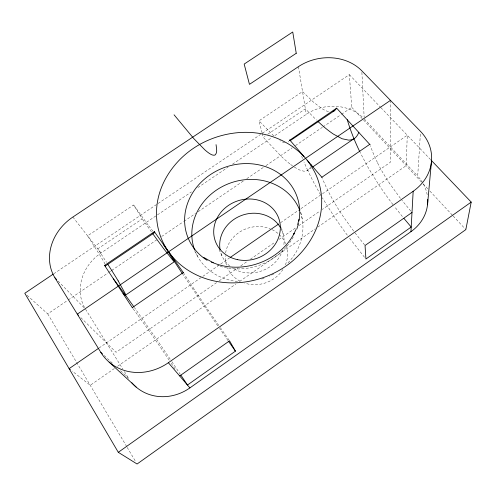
<?xml version="1.0" encoding="UTF-8"?>
<svg xmlns="http://www.w3.org/2000/svg" width="496" height="496" viewBox="0 0 496 496"><rect width="100%" height="100%" fill="white"/><g stroke="black" fill="none" stroke-linecap="round" stroke-linejoin="round"><path stroke-width="0.37" stroke-dasharray="2.48 1.86" d="M390.464 100.384L390.352 162.26L322.264 209.436M427.186 194.692A44.324 39.134 -1.8 0 0 417.694 176.123L420.428 132.947M114.39 368.509L90.235 385.305L72.131 371.039M117.564 366.296L235.805 284.096M239.618 281.443L315.264 228.854M317.806 227.087L406.162 165.658L407.272 135.228L322.574 193.7M216.628 282.627L116.083 352.284L80.569 317.366M219.176 280.86L238.266 267.635M240.808 265.875L247.808 261.02M250.356 259.259L275.175 242.067M278.988 239.419L296.174 227.515M298.716 225.748L319.715 211.203M99.045 348L202.213 276.78M202.852 276.34L220.044 264.473M220.683 264.033L229.598 257.883M280.544 222.71L300.285 209.083M300.923 208.642L321.941 194.134M294.37 167.158L299.2 169.849L303.279 171.077A107.415 23.424 57.2 0 0 307.012 170.723L311.544 167.766M27.094 295.343L47.728 313.887L67.568 300.409M68.206 299.975L107.892 273.017M108.531 272.583L111.092 270.841M111.73 270.407L156.538 239.971M161.653 236.493L183.415 221.706M184.059 221.272L195.579 213.447M198.14 211.705L243.586 180.835M246.785 178.659L263.426 167.357M265.986 165.614L292.225 147.789M295.43 145.613L322.313 127.348M322.952 126.914L340.87 114.737M341.515 114.303L351.751 107.347L349.345 74.636L261.305 133.951M53.723 273.798L260.66 134.385M105.04 264.114A62.409 2.443 55.3 0 0 100.88 256.748L87.606 235.848L133.622 204.96L142.191 218.891L97.786 248.843L106.528 262.322M289.85 163.878A107.905 23.665 57.2 0 1 280.854 155.955L263.258 137.243L265.168 135.947M267.722 134.23L305.369 108.841L316.454 120.094M84.469 307.377A43.66 38.521 -37.7 0 1 101.029 252.979L156.829 215.289M157.468 214.855L191.462 191.896M197.879 187.562L228.024 167.202M232.512 164.17L271.641 137.739M274.846 135.575L306.274 114.347A42.092 36.096 -9.1 0 1 363.295 117.949M262.086 132.761L258.968 120.813L302.529 91.568L313.05 101.767L320.943 107.967A60.134 16.957 57.5 0 0 329.245 111.774M292.609 165.943L289.85 163.872M273.761 135.916L258.968 120.813M104.203 355.533L113.224 363.934M120.559 370.76L128.458 378.107A45.787 42.135 -43.7 0 0 129.289 379.39M58.15 281.096L84.45 308.084M349.345 74.636L380.345 107.062M380.878 107.62L430.584 159.613M364.238 118.916L417.694 176.123M351.751 107.347L422.53 183.191M423.057 183.762L427.812 188.852M429.92 191.115L452.637 215.456M453.164 216.02L465.837 229.605M410.793 211.054L401.89 200.223M364.653 245.024L355.124 232.984M402.386 216.541L394.407 206.485M364.486 257.244L349.072 237.528M72.869 217.043L101.029 252.979M400.421 198.35L389.887 183.867M392.968 204.612L389.403 199.863A117.781 37.411 54 0 1 378.219 183.867L368.23 167.685L360.648 153.462A117.744 37.305 53.9 0 1 360.071 152.297M353.673 231.074L343.158 216.411A66.259 15.891 54.5 0 1 330.218 195.108L325.674 185.994A98.146 24.199 54.1 0 1 322.456 178.678M148.025 224.862L133.622 204.96M347.293 235.141L344.466 231.279A118.792 29.078 54.4 0 1 333.231 215.134L322.288 197.761M137.969 315.394L144.069 323.838M151.447 231.886L142.191 218.891M229.195 340.33L220.218 327.484M228.048 340.597L219.492 328.302M218.817 325.469L208.357 310.285A67.853 2.238 55.5 0 1 194.141 289.187M217.763 325.804L214.985 321.78A121.737 4.098 55.4 0 1 203.614 305.214L183.508 275.33A121.687 4.086 55.4 0 1 182.776 274.232M170.147 359.135L167.388 355.049A122.834 5.437 55.8 0 0 155.973 338.328L135.154 308.599A122.785 5.419 55.8 0 0 134.379 307.514M171.858 361.671L180.265 374.213M169.192 360.214L158.745 344.832A68.448 2.964 55.8 0 0 144.057 323.82M171.256 363.295L175.1 369.043M194.159 289.205L188.48 280.569A100.595 3.416 55.4 0 1 184.115 273.829L183.836 273.395M85.523 309.188L122.729 368.919M124.366 371.547L128.458 378.107M47.728 313.887L126.802 446.735M127.193 447.404L135.892 462.018M320.552 194.792L315.016 184.859A118.749 28.991 54.3 0 1 309.039 173.098L307.743 170.37M194.482 250.437L198.022 257.164M377.4 162.514L373.215 153.221A97.309 31.13 53.6 0 1 370.382 145.719M219.083 249.581L222.214 256.401M281.406 227.676L283.197 234.193M262.285 133.505L263.258 137.243M300.719 212.108L302.337 219.548M298.437 66.65L306.274 114.347M361.888 72.348L364.157 117.391M300.601 212.536A56.197 50.518 -19.9 0 1 286.781 264.139M273.736 273.91A56.197 50.518 -19.9 0 1 269.446 276.092M264.052 278.281A56.197 50.518 -19.9 0 1 261.349 279.161M237.572 281.499A56.197 50.518 -19.9 0 1 195.517 252.185M272.155 229.685A31.477 28.749 -19.8 0 1 285.343 264.969M282.962 269.458A31.477 28.749 -19.8 0 1 244.733 283.129M240.052 281.17A31.477 28.749 -19.8 0 1 227.397 267.679M226.455 265.112A31.477 28.749 -19.8 0 1 225.327 255.638M225.637 252.898A31.477 28.749 -19.8 0 1 270.221 228.823M307.706 170.339A153.066 38.397 53.9 0 1 303.992 161.969M302.56 158.515A153.066 38.397 53.9 0 1 301.655 156.252M310.632 166.687A134.738 29.214 57.6 0 1 307.787 170.432M389.887 183.867A65.708 20.454 54.1 0 1 377.382 162.502M284.679 142.761A60.586 13.156 57 0 1 279.899 140.628M288.895 141.348A87.55 18.953 57.4 0 1 288.294 141.98M152.985 231.204A61.913 1.848 55.8 0 1 148.031 224.874M133.17 308.872A101.513 4.526 55.9 0 1 137.969 315.388M293.266 236.976A58.268 51.9 -20 0 1 217.403 265.379M281.449 229.493A32.556 29.5 -19.9 0 1 283.644 246.314M282.714 250.003A32.556 29.5 -19.9 0 1 232.19 267.821M229.797 266.067A32.556 29.5 -19.9 0 1 220.528 251.701"/><path stroke-width="0.74" d="M131.874 382.788A45.787 42.135 -43.7 0 0 189.906 387.897L410.948 231.663L413.168 191.27A48.825 42.079 -3.6 0 0 420.527 131.403L361.813 70.823A46.159 38.477 -10.1 0 0 298.437 66.65L72.869 217.043A48.038 41.335 -36.2 0 0 54.932 277.791L100.818 352.377L102.511 353.952M427.515 204.817L431.408 162.155M431.117 160.171L471.2 202.095L465.837 229.605L137.082 464.008L118.29 452.309L24.8 293.279L53.078 274.232M297.73 224.459L298.97 219.207M125.519 295.089L125.531 294.996A110.695 4.352 55.3 0 0 124.973 293.111L118.184 280.897M154.622 232.599L105.45 265.93L105.586 265.596M370.047 144.739L336.629 108.134L289.484 140.405A87.55 18.953 57.4 0 1 289.404 140.548M295.907 229.629L293.533 234.658L294.233 233.312C279.273 261.894 241.205 275.255 211.711 262.148L213.15 262.75L203.608 257.331M336.629 108.134L336.3 108.674A86.899 24.428 58.1 0 1 334.323 110.8L332.419 111.662M118.29 452.309L471.2 202.095M179.688 375.949L229.561 340.851L235.433 351.143L187.445 385.02L180.928 375.205M412.002 212.462L365.044 245.508L365.924 259.005L411.203 227.038L403.856 218.321M100.818 352.377A50.586 45.663 -41 0 0 168.361 362.712L413.168 191.27M98.406 348.44L69.111 368.658L70.32 369.613M230.231 257.443L278.634 224.031M132.246 307.625L183.284 272.54L154.374 231.663L104.582 265.416L132.556 308.035M322.059 177.729L321.873 177.258L369.88 144.249M312.809 166.898L353.964 138.719A151.733 49.364 53.3 0 1 347.25 119.66M390.464 100.384L77.295 314.142L78.387 315.214M290.179 140.697L334.651 110.54M174.344 261.59L174.332 261.584A109.802 3.286 55.8 0 1 172.899 260.313L164.288 249.469A110.31 3.323 55.8 0 1 157.257 239.928L152.446 233.269M104.582 265.416L104.805 265.596A90.21 3.515 55.3 0 0 105.518 265.924M109.145 362.117L136.152 387.072M317.688 121.266L323.82 126.771A107.086 30.498 57.8 0 0 333.479 134.137L342.097 138.75L348.527 140.108A106.609 30.188 57.8 0 0 353.034 139.209L353.964 138.719L355.13 141.503A117.744 37.305 53.9 0 0 359.792 151.72M153.94 232.233L154.591 232.636A89.485 2.66 55.8 0 0 154.473 231.917L154.374 231.663M303.986 156.507L298.964 151.633L293.44 147.256A85.932 76.142 -20.3 0 0 271.045 136.158C259.042 132.37 246.202 131.465 233.746 133.139A86.118 76.347 -20.1 0 0 210.998 139.078C198.927 143.846 187.86 151.162 178.889 160.561A86.099 76.303 -19.9 0 0 165.447 178.938C160.171 188.66 156.959 199.541 156.538 210.614A85.225 75.466 -19.9 0 0 160.239 235.606C164.734 248.502 173.42 259.805 184.469 267.79A85.269 75.448 -19.9 0 0 205.443 278.56C217.26 282.553 229.952 283.706 242.327 282.336A85.901 75.956 -20 0 0 267.208 276.136C280.339 270.952 292.287 262.744 301.624 252.135A85.92 76 -20.2 0 0 314.954 231.818C320.218 220.503 322.636 207.818 321.371 195.368A85.858 76.012 -20.3 0 0 314.607 171.87L311.184 165.819L307.142 160.165L289.707 139.94M54.932 277.791L56.538 279.446M307.142 160.165L321.873 177.258M168.361 362.712L189.906 387.897M174.065 114.812L193.917 138.719L204.916 149.916A94.488 12.964 57.1 0 0 212.443 155.006L214.142 155.267L215.425 154.771C217.632 151.894 216.374 147.932 216.045 144.652M235.433 351.143L228.724 341.57M183.284 272.54L183.557 272.967M107.762 264.244L111.904 270.748M194.463 249.5A56.197 50.518 -19.9 0 1 229.611 183.303A56.197 50.518 -19.9 0 1 299.745 210.199M358.85 132.265A133.728 37.64 58.3 0 1 354.008 138.781M311.197 164.87A134.738 29.214 57.6 0 1 311.073 165.348M173.687 258.968A137.752 4.098 55.9 0 1 174.536 261.683M174.462 261.578A157.003 5.425 55.4 0 1 163.599 244.702M111.898 270.742A111.216 4.396 55.3 0 1 118.191 280.903M113.404 278.876A158.484 7.198 55.9 0 1 125.451 295.139M125.525 295.25A138.892 5.425 55.2 0 1 123.058 293.607M182.416 273.68A121.687 4.086 55.4 0 1 176.161 264.176L174.493 261.615L125.476 295.182L127.286 297.668A122.785 5.419 55.8 0 1 133.994 306.974M207.173 260.357A58.268 51.9 -20 0 1 191.4 194.971A58.268 51.9 -20 0 1 260.679 165.255A58.268 51.9 -20 0 1 298.958 220.987M298.381 223.739A58.268 51.9 -20 0 1 296.775 229.164M427.713 199.38A44.324 39.134 -1.8 0 1 410.948 231.663M220.069 249.55A32.556 29.5 -19.9 0 1 241.843 215.357A32.556 29.5 -19.9 0 1 280.476 227.658M296.242 53.289L249.457 84.363L244.168 64.077L292.745 31.992L296.242 53.289M237.621 259.675A33.709 30.293 -19.9 0 0 279.415 220.435A33.709 30.293 -19.9 0 0 224.031 208.965A33.709 30.293 -19.9 0 0 237.621 259.675"/></g></svg>
